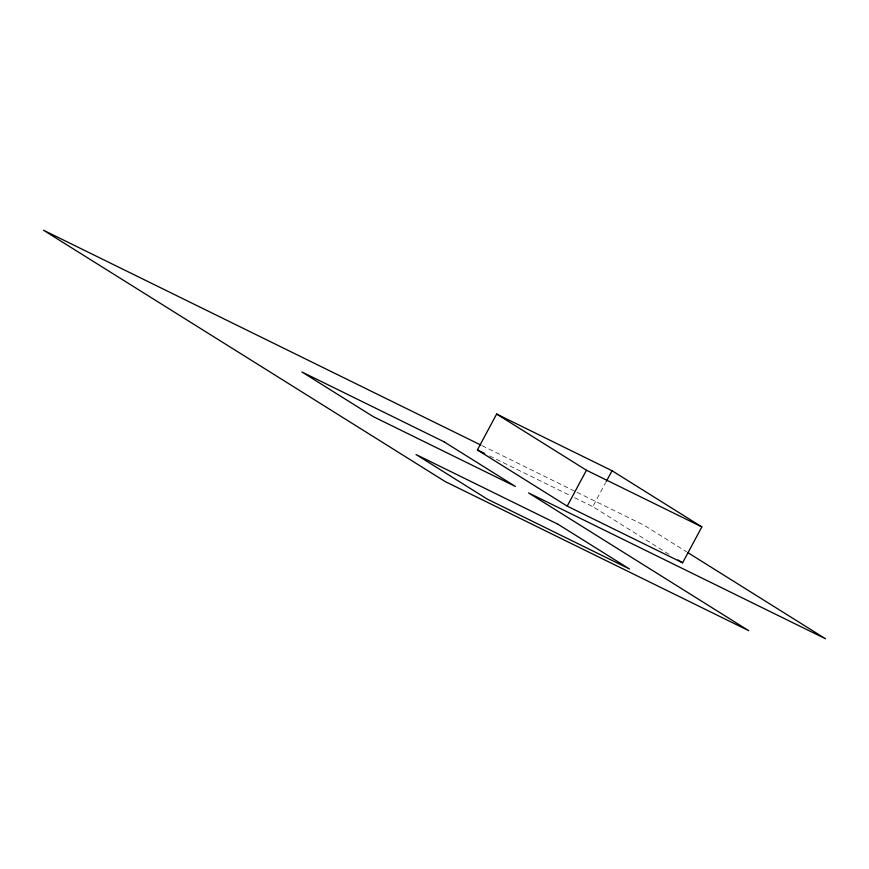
<?xml version="1.0" encoding="UTF-8"?>
<svg xmlns="http://www.w3.org/2000/svg" width="869" height="869" viewBox="0 0 869 869"><rect width="100%" height="100%" fill="white"/><g stroke="black" fill="none" stroke-linecap="round" stroke-linejoin="round"><path stroke-width="0.65" stroke-dasharray="4.34 3.26" d="M668.956 554.281L592.788 506.627L605.628 482.697M482.013 445.634L575.821 491.702M577.038 492.31L644.048 525.213L686.553 551.815M489.54 455.91L569.716 495.287M574.572 497.676L592.788 506.627"/><path stroke-width="1.3" d="M477.396 449.946L496.644 414.046L612.037 470.726L701.848 526.918L682.599 562.808L567.207 506.127L477.396 449.946L484.685 453.52M567.207 506.127L586.456 470.238L496.644 414.046M606.269 481.502L612.037 470.726M586.456 470.238L701.848 526.918M480.796 445.037L43.45 230.209L445.265 481.611L748.72 630.666L528.58 492.919L825.55 638.791L687.694 552.532M678.059 559.962L682.599 562.808M443.95 441.745L301.923 371.986L373.366 416.685L515.393 486.444L443.95 441.745M558.072 524.289L416.045 454.53L487.487 499.219L629.514 568.989L558.072 524.289"/></g></svg>
